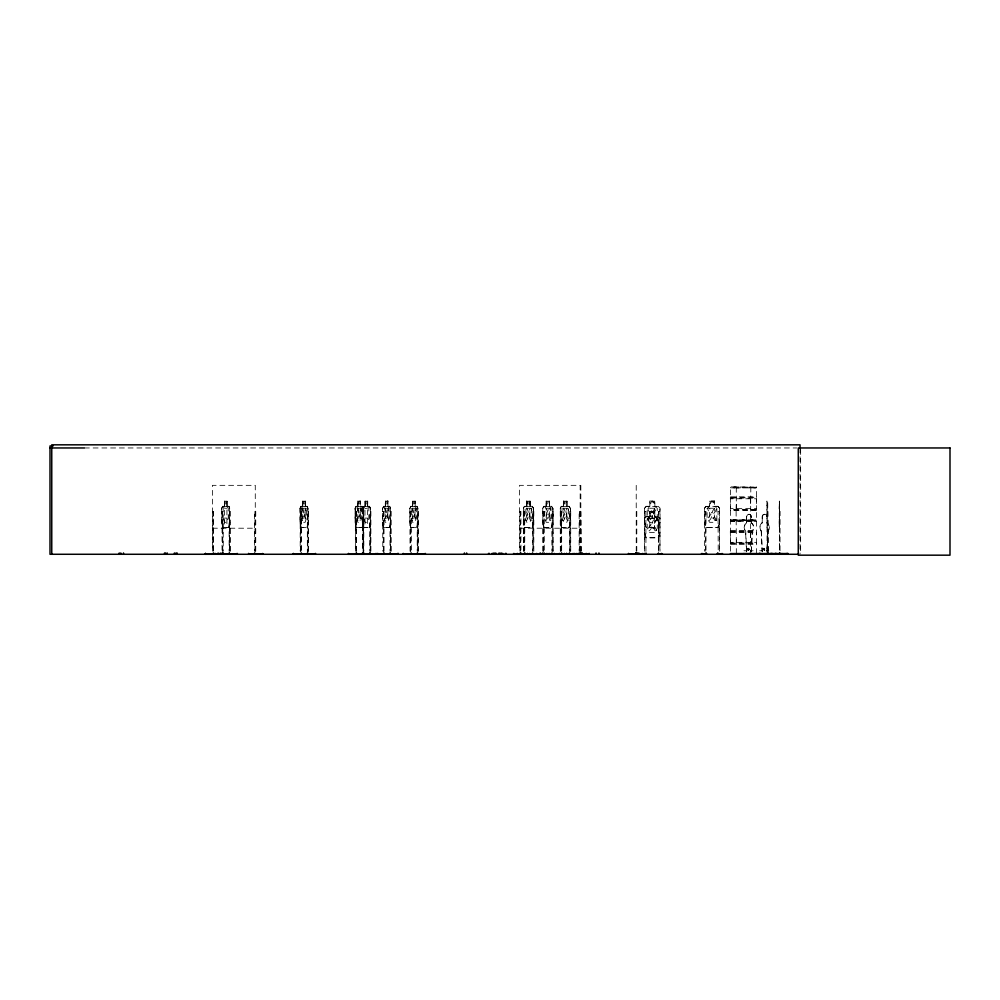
<?xml version="1.0" encoding="UTF-8"?>
<svg xmlns="http://www.w3.org/2000/svg" width="1000" height="1000" viewBox="0 0 1000 1000"><rect width="100%" height="100%" fill="white"/><g stroke="black" fill="none" stroke-linecap="round" stroke-linejoin="round"><path stroke-width="0.75" stroke-dasharray="5 3.75" d="M730.537 537.438L730.537 553.575M730.537 503.7L730.337 509.363L756.55 509.363L756.35 537.438M736.325 553.575L736.325 537.438M736.162 509.25L736.325 503.7M750.562 537.438L750.713 498.088M750.562 503.7L750.562 498.725M756.35 503.7L756.55 497.525L730.362 497.475L730.5 486.863L756.475 487.275M779.525 506.3L779.538 520.65L779.237 508.162M779.287 508.237L779.3 506.475L779.35 508.237M779.525 508.225L779.538 551.213M730.512 496.85L756.363 496.8L756.475 486.887M730.525 510.487L730.375 531.15M736.325 542.413L736.1 509.513M750.575 532.513L750.562 553.575M756.35 510.613L730.537 510.613M730.375 543.65L756.525 543.663L756.35 532.388M756.35 553.575L756.5 543.713M730.5 510.375L730.312 509.412M730.312 531.413L730.512 542.35L756.363 542.35M751.225 551.85L752.188 531.175A5.362 4.7 -90 0 0 751.225 522.75L751.375 516.962A2.675 2.35 -90 0 0 749.038 514.275L748.875 514.275A2.675 2.35 -90 0 0 746.525 516.962L746.525 522.75A5.362 4.7 -90 0 0 745.55 531.175L746.525 551.85M751.375 551.85L752.35 531.175A5.362 4.7 -90 0 0 751.375 522.75L751.225 522.75M766.875 551.85L767.85 531.175A5.362 4.7 -90 0 0 766.875 522.75L767.038 522.75A5.362 4.7 -90 0 1 768.012 531.175L767.038 551.85M747.788 548.9C752.987 549.475 743.625 550.75 747.913 548.6M747.2 548.663C750.7 550.7 746.287 547.762 747.513 549.888M747.337 549.875L748.8 549.15L747.038 549.087M747.775 549.562C746.05 548.562 751.012 549.55 747.2 549.8M762.575 549.388C766.825 549.312 762.962 548.325 762.763 549.7M762.725 549.35L763.562 548.6L764.613 549.8M762.837 549.237C762.675 549.275 765.713 549.3 762.738 549.7M763.525 549.113L763.45 548.9M762.738 548.775L763.787 548.938L762.987 549.875M756.388 487.25L730.462 486.863L730.575 487.887M736.287 487.3L736.3 508.625M750.8 487.075L750.788 497.625M730.562 520.525L756.325 520.525M749.188 549.412L747.775 549.237L749.163 548.913M763.012 548.9L764.062 548.688L764.1 549.637M362.15 527.587L363.013 522.312L362.3 527.587L356.025 527.587L355.125 522.337L355.125 508.162L356.05 506.3L357.887 506.3M228.825 527.587L229.587 522.312M307.05 527.587L308.025 522.337L308.025 508.188M307.938 522.312L307.2 527.587L300.863 527.587L299.95 522.337L299.95 508.162M369.4 527.587L370.325 522.312M389.7 527.587L390.662 522.337L389.85 527.587L383.5 527.587L382.6 522.337L382.6 508.162L382.837 551.213M416.925 527.587L417.65 522.312M417.887 522.337L417.075 527.587L410.725 527.587L409.825 522.337L409.825 508.162L410.062 551.213M747.95 549.712L748.112 549.637M763.812 548.9C764.2 550.05 763.1 548.763 762.887 549.562M532.212 527.587L533.237 522.312L533.237 508.237M530.013 506.3L532.312 506.3L533.488 508.162L533.488 522.337L532.337 527.587L524.362 527.587L523.325 522.337L524.5 527.587M551.55 527.413L552.663 522.312M551.638 527.587L552.913 522.337L552.913 508.162L552.8 551.213M569.038 527.413L570.15 522.312M569.125 527.587L570.4 522.337L570.4 508.162L570.288 551.213M747.262 549.562L748.4 548.688L749.038 549.575M762.75 549.312L764.7 549.237L763.4 549.637M748.325 549.788L748.775 548.775M763.888 548.775L764.8 549.562L763.725 549.062M730.337 497.525L730.512 508.625L756.363 508.625L756.363 498.775L730.512 498.775M359.113 520.138L359.062 520.037M747.237 549.35L747.887 548.775L747.862 549.788M746.812 549.237L747.625 548.9M748.5 549.788L747.962 548.9M717.825 527.587L719.613 522.337L717.875 527.587L705.95 527.587L704.438 522.337M651.975 512.725L654.95 508.275L656.637 508.225L653.35 514.288C663.112 525.625 650.788 519.087 652.062 515.487M659.875 522.312L658.125 527.413L646.213 527.413L644.65 522.312M660.05 522.337L658.238 527.587L646.075 527.587L644.513 522.337M659.85 532.587L658.088 537.688L646.15 537.688M660.013 532.612L658.213 537.863L646.025 537.863L644.45 532.612M730.312 531.3L756.5 531.213M763.775 549.637L764.312 549.487M747 549.4L747.35 548.775M748.037 549.062L748.425 549.65L748.2 548.9M756.55 509.888L730.375 509.925M748.012 487.887L749.775 487.887M753.8 487.887L755.562 487.887M748.012 521.613L749.775 521.613M753.8 521.613L755.562 521.613M355.213 508.237L356.2 506.3M224.55 506.3L222.613 506.287L221.675 508.15L222.812 527.587M221.85 508.237L222.838 506.3M300.038 508.237L301.038 506.3M301.075 506.475L300.2 508.237L300.2 551.213M362.3 522.55L362.262 508.15L363.188 506.287L365.138 506.3M363.425 506.3L362.262 508.15M362.587 508.237L363.462 506.475M382.688 508.237L383.675 506.3M382.837 508.237L383.713 506.475M409.913 508.237L410.9 506.3M410.062 508.237L410.938 506.475M748.8 549.487L747.163 549.038M523.4 551.213L523.325 508.188L524.388 506.3L526.8 506.3M523.438 508.263L524.525 506.3M542.825 551.213L542.75 508.188L543.812 506.3L546.237 506.3M542.863 508.263L543.95 506.3M560.312 551.213L560.237 508.188L561.3 506.3L563.713 506.3M560.35 508.263L561.438 506.3M731.475 487.887L734.587 487.887M737.262 487.887L740.375 487.887M731.475 521.613L734.587 521.613M737.262 521.613L740.375 521.613M762.725 549.163L763.525 549.362M224.488 506.475L223.162 508.237L223.238 551.213M302.675 506.475L301.363 508.237L301.363 518.088L302.675 522.312L305.138 522.312L306.462 518.088L306.462 508.237L305.138 506.475M365.075 506.475L363.75 508.237L363.825 551.213M763.8 549.562L763.863 548.9M706.05 506.3L704.388 508.188L704.5 551.213M644.425 551.213L644.475 508.188L646.162 506.3L649.688 506.3L649.688 501.025L654.875 501.025L654.875 506.3L658.225 506.3M644.65 508.263L646.237 506.475L658.15 506.475L659.875 508.237L659.875 551.213M644.45 518.462L646.1 516.575L649.638 516.575L649.613 511.3L654.825 511.3L654.825 516.575L658.188 516.575L660.013 518.438M644.587 518.525L646.175 516.75M750.562 486.863L750.537 487.863M756.325 520.612L730.3 520.275L756.425 520.588M730.537 520.5L756.363 520.525M756.325 487.9L730.562 487.9M730.575 519.85L756.35 519.85L730.562 519.875L730.537 521.613L756.325 521.587M750.562 521.613L750.562 519.85M736.287 520.112L736.287 521.025M763.4 548.675L763.988 549.775M649.812 516.75L647.212 518.513L647.212 528.362L649.812 532.587L654.65 532.587L657.25 528.362L657.25 518.513L654.65 516.75M652.262 515.513C652.613 520.525 642.8 524.6 651.213 514.25C644.163 506.7 650.6 505.9 652.125 512.9M84.362 447.962L796.712 447.962M730.375 498.088L756.5 498.088M356.575 551.213L356.512 508.237L357.825 506.475L357.738 501.025L360.5 501.025L360.412 506.475M384.05 551.213L384 508.237L385.325 506.475L385.238 501.025L388.025 501.025M719.6 551.213L719.613 508.162L717.825 506.3L714.5 506.3L714.55 501.025L709.438 501.025L709.488 506.3L706 506.3M779.513 506.475L779.275 501.025L779.275 527.587M224.488 501.2L227.1 501.2M302.675 501.2L305.3 501.2M357.825 501.2L360.412 501.2M365.075 501.2L367.688 501.2M385.325 501.2L387.938 501.2M412.55 501.2L415.163 501.2M526.775 501.2L530.037 501.2M546.213 501.2L549.462 501.2M563.688 501.2L566.95 501.2M714.388 501.2L709.613 501.2L709.663 506.475L707.087 508.237L707.087 518.088L709.613 522.312L714.338 522.312L716.862 518.088L716.862 508.237L714.338 506.475L714.5 501.025M226.912 506.3L228.988 506.3M300.887 506.3L302.75 506.3M305.225 506.3L307.175 506.3L307.938 508.263M360.35 506.3L362.275 506.3L363.1 508.188L363.15 551.213M367.488 506.3L369.575 506.3L370.412 508.188L370.412 551.213M383.525 506.3L385.387 506.3M387.875 506.3L389.825 506.3M410.75 506.3L412.612 506.3M415.1 506.3L417.05 506.3L417.887 508.188L417.938 551.213M549.438 506.3L551.737 506.3M566.925 506.3L569.225 506.3M228.95 506.475L222.613 506.287M300.925 506.475L307.137 506.475M356.087 506.475L362.238 506.475M369.525 506.475L363.188 506.287M383.562 506.475L389.787 506.475M410.788 506.475L417.013 506.475M524.438 506.475L532.263 506.475M543.862 506.475L551.688 506.475M561.35 506.475L569.175 506.475M717.75 506.475L706.075 506.475L704.6 508.263L704.6 522.312L706.125 527.413L717.75 527.413M355.125 508.162L355.125 522.337L356.175 527.587M362.337 508.162L362.438 551.213M363.1 508.188L362.925 554.275M370.412 508.188L370.175 554.275M417.738 508.188L417.7 554.275M533.488 508.162L533.375 551.213M542.75 508.188L542.888 522.337L543.925 527.587M560.237 508.188L561.275 527.587L569.25 527.587M644.475 508.188L644.525 551.213M719.613 508.162L717.775 506.3M224.488 508.237L226.95 508.237M367.537 508.237L365.025 508.45M212.387 511.388L213.588 511.388L213.588 551.188M223.238 511.388L222.037 511.388L222.037 551.213M300.2 511.388L301.4 511.388L301.4 551.213M355.363 511.388L356.575 511.388M362.438 511.388L363.825 511.388M382.837 511.388L384.05 511.388M410.062 511.388L411.275 511.388M519.513 511.388L520.925 511.388L520.925 551.188M523.4 511.388L524.75 511.388L524.75 554.275M542.825 511.388L544.188 511.388L544.188 554.275M560.312 511.388L561.663 511.388L561.663 554.275M580.825 511.388L581.388 551.188M644.425 511.388L645.95 511.388M649.775 511.475L654.65 511.475M659.987 511.388L658.45 511.388L658.45 551.213M704.35 511.388L705.9 511.388L705.9 554.275M719.6 511.388L718.05 511.388L718.213 551.213M767.85 511.388L768.413 554.275M779.438 511.388L780.1 511.388L780.013 554.275M764.525 514.275L764.688 514.275A2.675 2.35 -90 0 1 767.038 516.962L766.875 516.962A2.675 2.35 -90 0 0 764.525 514.275A2.675 2.35 -90 0 0 762.175 516.962L762.175 522.75A5.362 4.7 -90 0 0 761.213 531.175L762.175 551.85M646.15 516.75L658.112 516.75L659.812 518.513M746.525 516.962L746.688 516.962A2.675 2.35 -90 0 1 749.038 514.275M751.375 516.962L751.225 516.962A2.675 2.35 -90 0 0 748.875 514.275M762.175 516.962L762.337 516.962A2.675 2.35 -90 0 1 764.688 514.275M224.488 518.088L226.95 518.088M365.075 518.088L367.537 518.088M221.912 522.337L222.587 527.562L228.95 527.413M229.825 522.337L229.013 527.587L222.662 527.587M362.337 522.337L363.4 527.587M370.213 522.337L369.6 527.587L363.25 527.587L362.262 522.325M382.75 522.337L383.65 527.587M409.975 522.337L410.875 527.587M746.525 522.75L746.688 516.962M762.175 522.75L762.337 516.962M300.925 527.413L307.137 527.413M356.087 527.413L362.238 527.413M363.162 527.562L369.525 527.413M383.562 527.413L389.787 527.413M410.788 527.413L417.013 527.413M524.438 527.413L532.263 527.413M543.862 527.413L551.688 527.413M561.35 527.413L569.175 527.413M543.787 527.587L551.775 527.587M767.1 527.587L766.925 501.025L767.1 551.213M212.387 528.212L255.275 528.212M519.513 528.212L580.163 528.212M730.512 530.525L756.363 530.525M761.213 531.175L761.363 531.175A5.362 4.7 -90 0 1 762.337 522.75M730.375 531.825L756.5 531.825M730.512 532.513L756.363 532.513M730.375 543.038L756.5 543.038M730.512 544.338L756.363 544.338M747.712 549.637L748.7 548.888M763.35 549.788L764.7 549.575L764.25 548.675M743.975 550.775L746.663 550.775M750.475 550.775L753.15 550.775M759.638 550.775L762.312 550.775M766.137 550.775L768.812 550.775M658.188 506.3L660.05 508.162L659.987 551.213M549.325 506.475L551 508.237L551 518.088L549.325 522.312L546.213 522.312L544.538 518.088L544.538 508.237L546.213 506.475L546.237 501.025M367.537 506.475L368.85 508.237L368.85 518.088L367.537 522.312L365.075 522.312L363.75 518.088M226.95 506.475L228.263 508.237L228.263 518.088L226.95 522.312L224.488 522.312L223.162 518.088M569.087 506.3L570.288 508.237M569.038 506.475L570.15 508.237M551.6 506.3L552.8 508.237M551.55 506.475L552.663 508.237M532.175 506.3L533.375 508.237M756.525 497.475L756.35 496.8M756.5 509.25L756.35 508.625M416.9 506.3L417.8 508.263M389.675 506.3L390.575 508.263M389.637 506.475L390.425 508.263M369.375 506.3L370.325 508.263M369.375 506.475L370.175 508.263M307.025 506.3L307.775 508.263L307.825 554.275M228.837 506.3L229.737 508.263M228.8 506.3L229.587 508.263M362.125 506.3L363.013 508.263M411.225 518.088L412.55 522.312L415.012 522.312L416.325 518.088L416.325 508.237L415.012 506.475L415.1 501.025M384 518.088L385.325 522.312L387.788 522.312L389.1 518.088L389.1 508.237L387.788 506.475L387.788 501.2M356.512 518.088L357.825 522.312L360.262 522.312L361.562 518.088L361.562 508.237L360.262 506.475L360.262 501.2M644.587 532.587L646.175 537.688M560.487 522.312L561.413 527.587M543 522.312L544 527.413M362.587 522.312L363.462 527.413M301.075 527.413L299.95 522.337L301.012 527.587M222 522.312L222.875 527.413M761.363 531.175L762.337 551.85M746.688 551.85L745.713 531.175A5.362 4.7 -90 0 1 746.688 522.75M800.65 449.5L800.65 554.275M800.037 447.962L800.037 554.275M779.475 501.025L779.438 551.213M767.85 551.213L767.675 501.025L767.663 554.275M764.425 550.662L764.425 548.312L762.087 548.312L762.087 550.662M764.237 548.312L764.237 550.662M762.275 548.312L762.275 550.662M748.763 550.662L748.763 548.312L746.425 548.312L746.425 550.662M748.575 548.312L748.575 550.662M746.612 548.312L746.612 550.662M719.438 508.237L719.438 551.213M705.738 511.388L705.738 551.213M658.562 511.388L658.562 551.213M645.85 511.388L645.95 554.275M636.788 511.388L636.788 551.188M636.225 485.337L636.225 551.188M580.837 485.337L580.825 551.188M580.562 551.188L580.562 511.388L579.138 511.388L579.138 551.188M580.163 551.188L580.163 485.337L519.513 485.337L519.513 551.188M579.538 511.388L579.538 551.188M570.725 551.213L570.725 511.388L569.375 511.388L569.375 551.213M569.8 511.388L569.8 551.213M567.062 506.3L567.062 501.025L563.587 501.025L563.587 506.3M566.925 501.025L566.812 506.475L568.488 508.237L568.488 518.088L566.812 522.312L563.688 522.312L562.025 518.088L562.025 508.237L563.688 506.475L563.713 501.025M561.237 511.388L561.237 551.213M560.75 511.388L560.75 551.213M553.237 551.213L553.237 511.388L551.888 511.388L551.888 551.213M552.312 511.388L552.312 551.213M549.575 506.3L549.575 501.025L546.1 501.025L546.1 506.3M549.438 501.025L549.462 506.475M543.75 511.388L543.75 551.213M543.263 511.388L543.263 551.213M533.812 551.213L533.812 511.388L532.463 511.388L532.463 551.213M532.888 511.388L532.888 551.213M530.15 506.3L530.15 501.025L526.675 501.025L526.775 506.475L525.112 508.237L525.112 518.088L526.775 522.312L529.9 522.312L531.575 518.088L531.575 508.237L529.9 506.475L529.9 501.2M530.013 501.025L530.037 506.475M526.8 501.025L526.912 506.475M524.325 511.388L524.325 551.213M523.837 511.388L523.837 551.213M523.575 508.263L523.575 522.312M520.538 511.388L520.538 551.188M519.913 511.388L519.913 551.188M418.425 551.213L418.425 511.388L417.212 511.388L417.212 551.213M415.163 506.475L415.25 501.025L412.463 501.025L412.55 506.475L411.225 508.237L411.275 551.213M412.7 501.2L412.7 506.475M410.788 511.388L410.788 551.213M410.55 511.388L410.55 551.213M391.2 551.213L391.2 511.388L389.988 511.388L389.988 551.213M390.712 551.213L390.513 508.188L390.462 554.275M387.875 501.025L387.938 506.475M385.387 501.025L385.475 506.475M383.562 511.388L383.562 551.213M383.325 511.388L383.325 551.213M370.9 551.213L370.9 511.388L369.688 511.388L369.688 551.213M367.688 506.475L367.775 501.025L364.975 501.025L364.988 527.562M367.625 501.025L367.488 527.587M365.138 501.025L365.225 506.475M363.638 511.388L363.638 551.213M363.338 511.388L363.338 551.213M357.887 501.025L357.975 506.475M356.087 511.388L356.087 551.213M355.85 511.388L355.85 551.213M355.363 508.237L355.363 551.213M308.55 551.213L308.55 511.388L307.337 511.388L307.337 551.213M308.062 511.388L308.062 551.213M305.387 506.3L305.387 501.025L302.587 501.025L302.587 506.3M305.225 501.025L305.3 506.475M302.75 501.025L302.838 506.475M300.925 511.388L300.925 551.213M300.675 511.388L300.675 551.213M255.75 551.188L255.75 511.388L254.55 511.388L254.55 551.188M255.275 551.188L255.275 485.337L212.387 485.337L212.387 551.188M255.037 511.388L255.037 551.188M230.312 551.213L230.312 511.388L229.112 511.388L229.112 551.213M229.825 551.213L229.638 508.188L229.587 554.275M227.1 506.475L227.188 501.025L224.4 501.025L224.4 527.562M226.95 501.2L226.912 527.587M224.55 501.025L224.638 506.475M222.763 511.388L222.763 551.213M222.525 511.388L222.525 551.213M221.675 508.15L221.713 522.55M213.1 511.388L213.1 551.188M212.875 511.388L212.875 551.188M779.362 522.312L779.35 527.587L779.237 518.088L779.3 522.312M357.062 508.225L358.713 514.288L356.987 520.538L357.8 520.513L359.237 515.413L361.362 520.638L359.787 514.25L361.425 508.225L360.637 508.275L359.275 513.062L357.9 508.275L357.062 508.225M301.913 508.225L303.575 514.288L301.837 520.538L302.65 520.513L304.113 515.413L306.25 520.638L304.675 514.25L306.325 508.225L305.525 508.275L304.15 513.062L302.762 508.275L301.913 508.225M384.55 508.225L386.225 514.288L384.475 520.538L385.3 520.513L386.75 515.413L388.9 520.638L387.312 514.25L388.963 508.225L388.162 508.275L386.8 513.062L385.4 508.275L384.55 508.225M411.775 508.225L413.45 514.288L411.7 520.538L412.525 520.513L413.975 515.413L416.125 520.638L414.538 514.25L416.188 508.225L415.387 508.275L414.025 513.062L412.625 508.275L411.775 508.225M531.45 520.337L530.375 520.513L528.538 515.413C527.112 523.938 523.25 521.05 527.825 514.25C523.538 507.9 527.013 504.9 528.488 513.062C529.925 504.925 533.625 507.837 529.212 514.288L531.45 520.337M550.875 520.337L549.8 520.513L547.962 515.413C546.538 523.938 542.675 521.05 547.25 514.25C542.962 507.9 546.438 504.9 547.913 513.062C549.35 504.925 553.062 507.837 548.638 514.288L550.875 520.337M568.362 520.337L567.288 520.513L565.45 515.413C564.025 523.938 560.163 521.05 564.738 514.25C560.45 507.9 563.925 504.9 565.4 513.062C566.838 504.925 570.538 507.837 566.125 514.288L568.362 520.337M716.462 520.337L714.837 520.513L712.062 515.413C710.138 523.438 703.925 521.737 710.987 514.25C704.325 507.212 709.987 505.387 711.975 513.062C713.913 505.425 719.912 507.137 713.075 514.288L716.462 520.337M656.737 530.612L655.062 530.775L652.212 525.688C650.238 533.675 643.85 532.05 651.1 524.525C644.275 517.45 650.1 515.7 652.125 523.337C654.1 515.725 660.275 517.375 653.25 524.562L656.737 530.612M657.25 518.088L654.663 522.312L649.837 522.312L647.237 518.088L647.237 508.237L649.837 506.475L649.837 501.2L654.7 501.2L654.7 506.475L657.25 508.237L657.25 518.088M226.513 502.088L224.925 502.088L224.925 503.837L226.513 503.837L226.513 502.088M304.7 502.088L303.125 502.088L303.125 503.837L304.7 503.837L304.7 502.088M359.825 502.088L358.263 502.088L358.263 503.837L359.825 503.837L359.825 502.088M367.088 502.088L365.513 502.088L365.513 503.837L367.088 503.837L367.088 502.088M387.35 502.088L385.763 502.088L385.763 503.837L387.35 503.837L387.35 502.088M414.575 502.088L412.987 502.088L412.987 503.837L414.575 503.837L414.575 502.088M529.338 502.088L527.337 502.088L527.337 503.837L529.338 503.837L529.338 502.088M548.775 502.088L546.763 502.088L546.763 503.837L548.775 503.837L548.775 502.088M566.25 502.088L564.25 502.088L564.25 503.837L566.25 503.837L566.25 502.088M653.8 502.088L650.7 502.088L650.7 503.837L653.8 503.837L653.8 502.088M713.487 502.088L710.45 502.088L710.45 503.837L713.487 503.837L713.487 502.088M305.138 508.237L302.675 508.237L302.675 518.088L305.138 518.088L305.138 508.237M360.262 508.237L357.825 508.237L357.825 518.088L360.262 518.088L360.262 508.237M387.788 508.237L385.325 508.237L385.325 518.088L387.788 518.088L387.788 508.237M415.012 508.237L412.55 508.237L412.55 518.088L415.012 518.088L415.012 508.237M529.9 508.237L526.775 508.237L526.775 518.088L529.9 518.088L529.9 508.237M549.325 508.237L546.213 508.237L546.213 518.088L549.325 518.088L549.325 508.237M566.812 508.237L563.688 508.237L563.688 518.088L566.812 518.088L566.812 508.237M654.663 508.237L649.837 508.237L649.837 518.088L654.663 518.088L654.663 508.237M714.338 508.237L709.613 508.237L709.613 518.088L714.338 518.088L714.338 508.237M653.787 512.362L650.675 512.362L650.675 514.113L653.787 514.113L653.787 512.362M654.65 518.513L649.812 518.513L649.812 528.362L654.65 528.362L654.65 518.513"/><path stroke-width="1.5" d="M573.075 554.237L573.075 553.387M644.538 554.237L644.55 553.387M771.675 554.237L771.775 553.387M205.113 554.275L237.575 554.188M215.138 554.138L215.212 553.387M229.112 554.138L229.025 553.162M348.1 554.275L398.45 554.237M362.438 554.138L362.35 553.162M292.938 554.275L315.788 554.188M389.888 554.138L389.9 553.162M402.812 554.275L425.662 554.188M513.237 554.275L589.163 554.237L589.163 553.387M645.85 554.275L645.85 553.387L645.625 554.163M760.163 554.25L759.65 553.562C757.987 554.325 761.025 554.587 760.088 553.387M765.738 554.275L764.975 553.562L764.412 554.188L766.737 553.888M780.238 554.237L780.7 553.888M787.65 553.562C785.863 554.375 789.412 554.425 787.65 553.562L730.537 553.575M205.45 554.163L205.5 553.462M219.425 554.163L219.475 553.462L219.537 554.275M355.688 554.163L355.737 553.462L355.788 554.275M529.6 554.163L529.663 553.462L529.738 554.275M566.512 554.163L566.575 553.462M745.288 553.888L745.9 554.212L745.362 553.562L744.975 554.237M760.95 553.888L761.562 554.212L761.012 553.562L760.625 554.237M765.362 553.888L764.737 554.188M781.538 554.263L782 553.562L782.55 554.212L781.925 553.888M701.2 554.163L706.338 554.163M53.125 445.95L50 445.95L50 554.275L798.475 554.275M50 447.962L84.3 447.962M730.5 553.837L787.712 553.888M263.025 554.237L248.713 554.163M645.738 554.05L628.462 554.275L628.462 553.387M662.513 554.237L658.787 554.163M717.5 553.462L722.825 554.237M730.512 554.212L788.2 554.212M722.175 554.163L722.075 553.462L721.963 554.275M718.25 554.275L717.887 553.162M398.113 554.163L398.05 553.462M363.812 554.138L363.913 553.162M356.562 554.138L356.488 553.387M237.213 554.138L237.138 553.387M223.238 554.138L223.325 553.162M800.037 447.962L800.037 444.825L51.762 444.825L51.762 554.275M780.088 553.162L780.013 554.275M779.525 553.162L779.525 554.275M779.45 553.162L779.45 554.275M776.175 553.387L776.175 554.275M775.425 553.387L775.425 554.275M768.413 553.162L768.413 554.275M767.85 553.162L767.85 554.275M767.663 553.162L767.663 554.275M767.1 553.162L767.1 554.275M759.338 553.387L759.338 554.275M717.4 553.387L717.4 554.275M706.55 553.387L706.55 554.275M706.05 553.162L706.05 554.275M705.9 553.162L705.9 554.275M701.975 553.387L701.975 554.275M661.637 553.387L661.637 554.275M658.562 553.387L658.562 554.275M658.4 553.162L658.288 554.275M646.112 553.162L646.012 554.275M642.775 553.387L642.775 554.275M638.925 552.938L638.925 554.275M637.675 552.938L637.675 554.275M636.8 553.162L636.775 554.275M636.237 553.162L636.225 554.275M636.025 552.938L636.025 554.275M635.85 552.938L635.85 554.275M598.95 552.938L598.95 554.275M596.05 552.938L596.05 554.275M586.2 553.387L586.2 554.275M582.388 552.938L582.388 554.275M581.413 553.162L581.388 554.275M580.85 553.162L580.825 554.275M580.562 552.938L580.562 554.275M579.425 553.162L579.425 554.275M579.025 553.162L579.025 554.275M576.838 553.387L576.838 554.275M574.75 553.387L574.75 554.275M569.7 553.162L569.7 554.275M569.263 553.162L569.263 554.275M566.65 553.387L566.65 554.275M564.388 553.387L564.388 554.275M561.775 553.162L561.775 554.275M561.337 553.162L561.337 554.275M559.35 553.387L559.35 554.275M554.2 553.387L554.2 554.275M552.212 553.162L552.212 554.275M551.775 553.162L551.775 554.275M549.163 553.387L549.163 554.275M546.9 553.387L546.9 554.275M544.288 553.162L544.288 554.275M543.862 553.162L543.862 554.275M542.45 552.938L542.45 554.275M540.237 552.938L540.237 554.275M536.712 553.387L536.712 554.275M532.788 553.162L532.788 554.275M532.35 553.162L532.35 554.275M527.475 553.387L527.475 554.275M525.312 553.387L525.312 554.275M524.862 553.162L524.862 554.275M524.425 553.162L524.425 554.275M521.05 553.162L521.05 554.275M520.65 553.162L520.65 554.275M520.237 552.938L520.237 554.275M517.288 553.387L517.288 554.275M513.875 553.387L513.875 554.275M506.225 553.387L506.225 554.275M505.412 553.387L505.412 554.275M502.725 553.387L502.725 554.275M501.875 553.387L501.875 554.275M501.55 553.387L501.55 554.275M501.325 553.387L501.325 554.275M500.4 553.387L500.4 554.275M500.175 553.387L500.175 554.275M499.825 553.387L499.825 554.275M499.363 553.387L499.363 554.275M498.975 553.387L498.975 554.275M498.55 553.387L498.55 554.275M496.225 553.387L496.225 554.275M495.863 553.387L495.863 554.275M495.425 553.387L495.425 554.275M495.012 553.387L495.012 554.275M494.688 553.387L494.688 554.275M494.45 553.387L494.45 554.275M493.537 553.387L493.537 554.275M493.312 553.387L493.312 554.275M492.962 553.387L492.962 554.275M492.113 553.387L492.113 554.275M489.363 553.387L489.363 554.275M488.562 553.387L488.562 554.275M466.637 552.938L466.637 554.275M464.425 552.938L464.425 554.275M425.225 553.387L425.225 554.275M417.612 553.162L417.612 554.275M417.125 553.162L417.188 554.275M411.35 553.162L411.3 554.275M410.875 553.162L410.875 554.275M403.263 553.387L403.263 554.275M398 553.387L398 554.275M390.387 553.162L390.387 554.275M389.963 553.387L389.963 554.275M384.125 553.162L384.125 554.275L384.075 553.387M383.65 553.162L383.65 554.275M377.725 553.387L377.725 554.275M376.037 553.387L376.037 554.275M370.462 553.387L370.462 554.275M370.087 553.162L370.087 554.275M369.775 553.387L369.775 554.275M369.613 553.162L369.613 554.275M363.75 553.387L363.75 554.275M363.425 553.162L363.425 554.275M362.837 553.162L362.837 554.275M362.512 553.387L362.512 554.275M356.65 553.162L356.65 554.275M356.163 553.162L356.163 554.275M348.537 553.387L348.537 554.275M315.363 553.387L315.363 554.275M307.738 553.162L307.738 554.275M307.262 553.162L307.312 554.275M301.488 553.162L301.425 554.275M301 553.162L301 554.275M293.387 553.387L293.387 554.275M254.95 553.162L254.95 554.275M254.475 553.162L254.475 554.275M248.6 553.387L248.6 554.275M229.513 553.162L229.513 554.275M229.188 553.387L229.188 554.275M223.162 553.387L223.162 554.275M222.838 553.162L222.838 554.275M222.4 552.938L222.4 554.275M220.837 552.938L220.837 554.275M218.125 552.938L218.125 554.275M213.675 553.162L213.675 554.275M213.188 553.162L213.188 554.275M205.55 553.387L205.55 554.275M177.113 552.938L177.113 554.275M175.975 552.938L175.975 554.275M174.412 552.938L174.412 554.275M167.225 552.938L167.225 554.275M165.662 552.938L165.662 554.275M164.513 552.938L164.513 554.275M123.513 552.938L123.513 554.275M120.8 552.938L120.8 554.275M119.237 552.938L119.237 554.275M743.988 553.562C742.212 554.375 745.75 554.425 743.988 553.562M749.638 553.562C747.85 554.375 751.4 554.425 749.638 553.562M751.012 553.562C749.225 554.375 752.775 554.425 751.012 553.562M770.625 553.562C768.838 554.375 772.387 554.425 770.625 553.562M771.988 553.562C770.212 554.375 773.763 554.425 771.988 553.562M786.275 553.562C784.5 554.375 788.05 554.425 786.275 553.562M950 447.962L798.275 447.962L798.275 555.175L950 555.175L950 447.962M540.062 554.163L539.987 553.462L539.925 554.275M262.7 554.163L262.638 553.462L262.587 554.275M787.862 554.275L787.862 553.387L787.75 554.275"/></g></svg>
